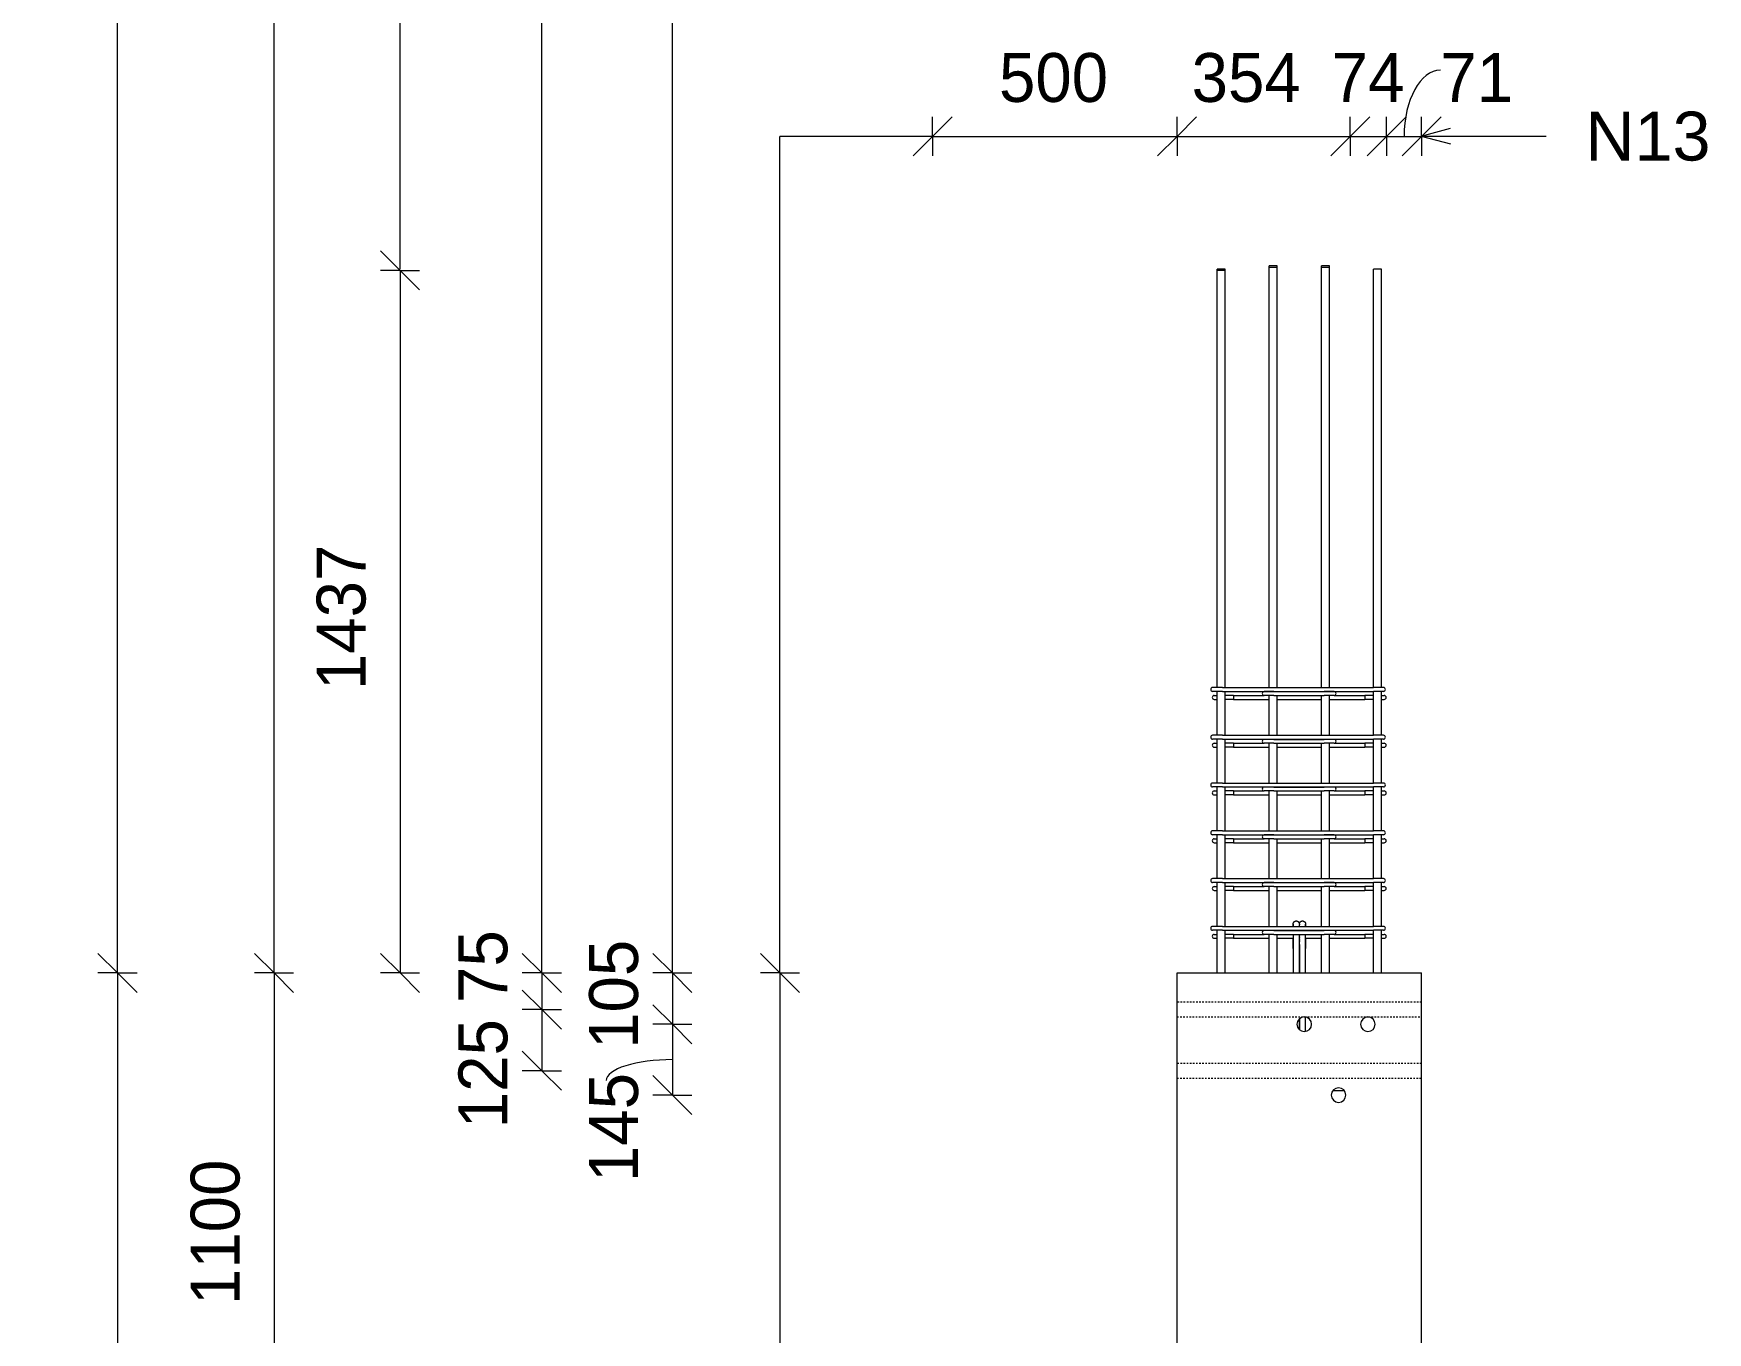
# Model space of a CAD drawing. Header units: millimetres. Extents: x -5792 to 12184, y -1888 to 8188.
# Drawn here: x -283 to 3141, y 2304 to 4962 of the extents above; entities that cross this region are included whole.
import ezdxf

# ---------------------------------------------------------------- set-up
doc = ezdxf.new("R2010")
doc.units = ezdxf.units.MM
doc.linetypes.add('Dash', pattern=[6.36, 3.18, -3.18])
for name, color, linetype, lineweight in [('A-ANNO-DIMS', 211, 'Continuous', 9), ('A-ANNO-DIMS-40', 211, 'Continuous', 9), ('A-DETL-THIN', 151, 'Continuous', 18), ('A-GENM', 13, 'Continuous', 18), ('G-ANNO-TEXT', 231, 'Continuous', 9), ('S-COLS', 52, 'Continuous', 18), ('S-COLS-HDLN', 52, 'Dash', 18), ('S-RBAR', 171, 'Continuous', 18)]:
    doc.layers.add(name, color=color, linetype=linetype, lineweight=lineweight)
doc.styles.add('Arial_1', font='arial.ttf', dxfattribs={"height": 100})
doc.styles.add('Nirmala UI Semilight', font='NirmalaS.ttf', dxfattribs={"height": 100})
doc.dimstyles.new('Arrow_Filled_-_2_5_NI_UI', dxfattribs={"dimscale": 304.8, "dimtxt": 104.736395, "dimasz": 0.262467, "dimexe": 0.131234, "dimexo": 0.0625, "dimgap": 0.131234, "dimtad": 1, "dimdec": 0, "dimzin": 0, "dimdsep": 46, "dimtxsty": 'Nirmala UI Semilight', "dimblk1": 'OBLIQUE', "dimblk2": 'OBLIQUE', "dimsah": 1, "dimcen": 0.09, "dimazin": 0, "dimtfac": 1, "dimtdec": 4, "dimtix": 1, "dimtmove": 0, "dimatfit": 3, "dimfxl": 0.131234, "dimfxlon": 1, "dimtvp": 1, "dimtolj": 1, "dimtzin": 0, "dimarcsym": 2})
doc.dimstyles.new('Arrow_Filled_-_2_5_NI_UI_1', dxfattribs={"dimscale": 304.8, "dimtxt": 104.736395, "dimasz": 0.262467, "dimexe": 0.131234, "dimexo": 0.0625, "dimgap": 0.131234, "dimtad": 1, "dimdec": 0, "dimzin": 0, "dimdsep": 46, "dimtxsty": 'Nirmala UI Semilight', "dimblk1": 'OBLIQUE', "dimblk2": 'OBLIQUE', "dimsah": 1, "dimcen": 0.09, "dimazin": 0, "dimtfac": 1, "dimtdec": 4, "dimtix": 1, "dimtmove": 2, "dimatfit": 3, "dimfxl": 0.131234, "dimfxlon": 1, "dimtvp": 1, "dimtolj": 1, "dimtzin": 0, "dimarcsym": 2})
doc.dimstyles.new('Arrow_Filled_-_2_5_NI_UI_2', dxfattribs={"dimscale": 304.8, "dimtxt": 104.736395, "dimasz": 0.262467, "dimexe": 0.131234, "dimexo": 0.0625, "dimgap": 0.131234, "dimtad": 1, "dimdec": 0, "dimzin": 0, "dimdsep": 46, "dimtxsty": 'Nirmala UI Semilight', "dimblk1": 'OBLIQUE', "dimblk2": 'OBLIQUE', "dimsah": 1, "dimcen": 0.09, "dimazin": 0, "dimtfac": 1, "dimtdec": 4, "dimtix": 1, "dimtmove": 1, "dimatfit": 3, "dimfxl": 0.131234, "dimfxlon": 1, "dimtvp": 1, "dimtolj": 1, "dimtzin": 0, "dimarcsym": 2})

# ---------------------------------------------------------------- blocks, each defined once
blk = doc.blocks.new('12_7Ø_ Lifting Insert_COLUMN - 12_9Ø Lifting insert-1653057-Elevation Right')
at = {"layer": 'A-GENM'}
for p, q in [((6361.3, 3139.3), (6361.3, 3139.4)), ((6361.3, 3138.9), (6361.3, 3139)), ((6361.3, 3138.4), (6361.3, 3138.6)), ((6361.3, 3137.9), (6361.3, 3138)), ((6361.3, 3137.3), (6361.3, 3137.5)), ((6361.3, 3136.6), (6361.3, 3136.8)), ((6361.3, 3135.8), (6361.3, 3136)), ((6361.3, 3118.7), (6361.3, 3118.9)), ((6361.3, 3117.1), (6361.3, 3118.2)), ((6361.3, 3115.4), (6361.3, 3116.6)), ((6348.6, 3090), (6348.6, 3040)), ((6361.3, 3113.6), (6361.3, 3114.8)), ((6361.3, 3111.8), (6361.3, 3113.1)), ((6361.3, 3110), (6361.3, 3111.3)), ((6361.3, 3108.2), (6361.3, 3109.5)), ((6361.3, 3106.3), (6361.3, 3107.6)), ((6361.3, 3104.4), (6361.3, 3105.7)), ((6361.3, 3102.5), (6361.3, 3103.8)), ((6361.3, 3100.5), (6361.3, 3101.9)), ((6361.3, 3098.5), (6361.3, 3099.9)), ((6361.3, 3096.6), (6361.3, 3098)), ((6361.3, 3094.6), (6361.3, 3096)), ((6361.3, 3040), (6361.3, 3090)), ((6361.3, 2924.7), (6361.3, 2945.3))]:
    blk.add_line(p, q, dxfattribs=at)
at = {"layer": 'A-GENM', "flags": 128}
for points in [[(6348.6, 3140), (6348.6, 3140.3), (6348.6, 3140.5), (6348.6, 3140.8), (6348.7, 3141), (6348.7, 3141.3), (6348.8, 3141.5), (6348.8, 3141.8), (6348.9, 3142), (6349, 3142.2), (6349.1, 3142.5), (6349.2, 3142.7), (6349.3, 3142.9), (6349.4, 3143.2), (6349.6, 3143.4), (6349.7, 3143.6), (6349.9, 3143.8), (6350, 3144), (6350.2, 3144.2), (6350.3, 3144.4), (6350.5, 3144.6), (6350.7, 3144.7), (6350.9, 3144.9), (6351.1, 3145.1), (6351.3, 3145.2), (6351.5, 3145.3), (6351.7, 3145.5), (6352, 3145.6), (6352.2, 3145.7), (6352.4, 3145.8), (6352.6, 3145.9), (6352.9, 3146), (6353.1, 3146.1), (6353.4, 3146.2), (6353.6, 3146.2), (6353.9, 3146.3), (6354.1, 3146.3), (6354.4, 3146.3), (6354.6, 3146.3), (6354.9, 3146.3), (6355.1, 3146.3), (6355.4, 3146.3), (6355.6, 3146.3), (6355.9, 3146.3), (6356.1, 3146.2), (6356.4, 3146.2), (6356.6, 3146.1), (6356.9, 3146), (6357.1, 3146), (6357.4, 3145.9), (6357.6, 3145.8), (6357.8, 3145.7), (6358, 3145.5), (6358.3, 3145.4), (6358.5, 3145.3), (6358.7, 3145.1), (6358.9, 3145), (6359.1, 3144.8), (6359.3, 3144.6), (6359.5, 3144.5), (6359.6, 3144.3), (6359.8, 3144.1), (6360, 3143.9), (6360.1, 3143.7), (6360.3, 3143.5), (6360.4, 3143.3), (6360.5, 3143.1), (6360.6, 3142.8), (6360.7, 3142.6), (6360.8, 3142.4), (6360.9, 3142.1), (6361, 3141.9), (6361.1, 3141.6), (6361.1, 3141.4), (6361.2, 3141.1), (6361.2, 3140.9), (6361.3, 3140.6), (6361.3, 3140.4), (6361.3, 3140.1), (6361.3, 3140)], [(6348.6, 3135.2), (6348.6, 3135.8), (6348.6, 3136.6), (6348.6, 3137.3), (6348.6, 3137.9), (6348.6, 3138.4), (6348.6, 3138.9), (6348.6, 3139.3), (6348.6, 3139.6), (6348.6, 3139.8), (6348.6, 3139.9), (6348.6, 3140), (6348.6, 3140)], [(6348.6, 3140), (6348.6, 3140), (6348.6, 3139.8), (6348.6, 3139.6), (6348.6, 3139.4), (6348.6, 3139), (6348.6, 3138.6), (6348.6, 3138.1), (6348.6, 3137.5), (6348.6, 3136.8), (6348.6, 3136.1), (6348.6, 3135.2)], [(6348.6, 3118.7), (6348.6, 3117), (6348.6, 3115.3), (6348.6, 3113.6), (6348.6, 3111.8), (6348.6, 3110), (6348.6, 3108.1), (6348.6, 3106.2), (6348.6, 3104.3), (6348.6, 3102.4), (6348.6, 3100.5), (6348.6, 3098.5), (6348.6, 3096.5), (6348.6, 3094.5), (6348.6, 3092.5), (6348.6, 3090.5), (6348.6, 3090)], [(6361.3, 3139.6), (6361.3, 3139.8), (6361.3, 3139.9)], [(6348.6, 3090), (6348.6, 3092), (6348.6, 3094), (6348.6, 3096), (6348.6, 3098), (6348.6, 3099.9), (6348.6, 3101.9), (6348.6, 3103.8), (6348.6, 3105.7), (6348.6, 3107.6), (6348.6, 3109.5), (6348.6, 3110.9)], [(6361.3, 3090), (6361.3, 3092), (6361.3, 3094)]]:
    blk.add_lwpolyline(points, dxfattribs=at)
blk = doc.blocks.new('12_7Ø_ Lifting Insert_COLUMN - 12_9Ø Lifting insert-1653171-Elevation Right')
at = {"layer": 'A-GENM'}
for p, q in [((6361.3, 3140), (6361.3, 3140)), ((6361.3, 3139.6), (6361.3, 3139.4)), ((6361.3, 3139.3), (6361.3, 3139)), ((6361.3, 3138.9), (6361.3, 3138.6)), ((6361.3, 3138.4), (6361.3, 3138.1)), ((6361.3, 3137.9), (6361.3, 3137.5)), ((6361.3, 3137.3), (6361.3, 3136.8)), ((6361.3, 3136.6), (6361.3, 3136.1)), ((6361.3, 3135.8), (6361.3, 3135.2)), ((6361.3, 3118.7), (6361.3, 3118.3)), ((6361.3, 3117), (6361.3, 3116.6)), ((6361.3, 3115.3), (6361.3, 3114.9)), ((6361.3, 3113.6), (6361.3, 3113.1)), ((6361.3, 3111.8), (6361.3, 3111.3)), ((6361.3, 3110), (6361.3, 3109.5)), ((6361.3, 3108.1), (6361.3, 3107.7)), ((6361.3, 3106.2), (6361.3, 3105.8)), ((6361.3, 3104.3), (6361.3, 3103.9)), ((6361.3, 3102.4), (6361.3, 3101.9)), ((6361.3, 3100.5), (6361.3, 3100)), ((6361.3, 3098.5), (6361.3, 3098)), ((6361.3, 3090), (6361.3, 3040)), ((6374, 3040), (6374, 3090)), ((6361.3, 2945.3), (6361.3, 2924.7)), ((6374, 2920.7), (6374, 2949.3))]:
    blk.add_line(p, q, dxfattribs=at)
at = {"layer": 'A-GENM', "flags": 128}
for points in [[(6361.3, 3140), (6361.3, 3140.3), (6361.3, 3140.5), (6361.3, 3140.8), (6361.4, 3141), (6361.4, 3141.3), (6361.5, 3141.5), (6361.5, 3141.8), (6361.6, 3142), (6361.7, 3142.2), (6361.8, 3142.5), (6361.9, 3142.7), (6362, 3142.9), (6362.1, 3143.2), (6362.3, 3143.4), (6362.4, 3143.6), (6362.6, 3143.8), (6362.7, 3144), (6362.9, 3144.2), (6363, 3144.4), (6363.2, 3144.6), (6363.4, 3144.7), (6363.6, 3144.9), (6363.8, 3145.1), (6364, 3145.2), (6364.2, 3145.3), (6364.4, 3145.5), (6364.7, 3145.6), (6364.9, 3145.7), (6365.1, 3145.8), (6365.3, 3145.9), (6365.6, 3146), (6365.8, 3146.1), (6366.1, 3146.2), (6366.3, 3146.2), (6366.6, 3146.3), (6366.8, 3146.3), (6367.1, 3146.3), (6367.3, 3146.3), (6367.6, 3146.3), (6367.8, 3146.3), (6368.1, 3146.3), (6368.3, 3146.3), (6368.6, 3146.3), (6368.8, 3146.2), (6369.1, 3146.2), (6369.3, 3146.1), (6369.6, 3146), (6369.8, 3146), (6370.1, 3145.9), (6370.3, 3145.8), (6370.5, 3145.7), (6370.7, 3145.5), (6371, 3145.4), (6371.2, 3145.3), (6371.4, 3145.1), (6371.6, 3145), (6371.8, 3144.8), (6372, 3144.6), (6372.2, 3144.5), (6372.3, 3144.3), (6372.5, 3144.1), (6372.7, 3143.9), (6372.8, 3143.7), (6373, 3143.5), (6373.1, 3143.3), (6373.2, 3143.1), (6373.3, 3142.8), (6373.4, 3142.6), (6373.5, 3142.4), (6373.6, 3142.1), (6373.7, 3141.9), (6373.8, 3141.6), (6373.8, 3141.4), (6373.9, 3141.1), (6373.9, 3140.9), (6374, 3140.6), (6374, 3140.4), (6374, 3140.1), (6374, 3140)], [(6361.3, 3139.9), (6361.3, 3140), (6361.3, 3140)], [(6374, 3135.2), (6374, 3135.8), (6374, 3136.6), (6374, 3137.3), (6374, 3137.9), (6374, 3138.4), (6374, 3138.9), (6374, 3139.3), (6374, 3139.6), (6374, 3139.8), (6374, 3139.9), (6374, 3140), (6374, 3140)], [(6374, 3140), (6374, 3140), (6374, 3139.8), (6374, 3139.6), (6374, 3139.4), (6374, 3139), (6374, 3138.6), (6374, 3138.1), (6374, 3137.5), (6374, 3136.8), (6374, 3136.1), (6374, 3135.2)], [(6374, 3090), (6374, 3092), (6374, 3094), (6374, 3096), (6374, 3098), (6374, 3099.9), (6374, 3101.9), (6374, 3103.8), (6374, 3105.7), (6374, 3107.6), (6374, 3109.5), (6374, 3111.3), (6374, 3113.1), (6374, 3114.8), (6374, 3116.6), (6374, 3118.2), (6374, 3118.9)], [(6361.3, 3096.5), (6361.3, 3094.5), (6361.3, 3092.5), (6361.3, 3090.5), (6361.3, 3090)], [(6374, 3110.9), (6374, 3110), (6374, 3108.1), (6374, 3106.2), (6374, 3104.3), (6374, 3102.4), (6374, 3100.5), (6374, 3098.5), (6374, 3096.5), (6374, 3094.5), (6374, 3092.5), (6374, 3090.5), (6374, 3090)]]:
    blk.add_lwpolyline(points, dxfattribs=at)
blk = doc.blocks.new('DIMBLOCK41-Elevation Right')
at = {"layer": 'A-ANNO-DIMS-40'}
for p, q in [((-111, 3040), (-151, 3080)), ((-111, 3040), (-151, 3040)), ((-111, 3040), (-111, -1395)), ((-111, 3040), (-71, 3000)), ((-111, 3040), (-71, 3040)), ((-111, -1395), (-151, -1355)), ((-111, -1395), (-151, -1395)), ((-111, -1395), (-71, -1435)), ((-111, -1395), (-71, -1395))]:
    blk.add_line(p, q, dxfattribs=at)
at = {"layer": 'A-ANNO-DIMS-40', "color": 0, "insert": (-281.5, 668.3), "char_height": 100, "width": 370.196, "attachment_point": 1, "rotation": 90, "line_spacing_factor": 1.142579, "style": 'Nirmala UI Semilight'}
blk.add_mtext('4435', dxfattribs=at)
blk = doc.blocks.new('_Oblique')
at = {"color": 0, "linetype": 'ByBlock', "lineweight": -2}
blk.add_line((-0.5, -0.5), (0.5, 0.5), dxfattribs=at)
blk = doc.blocks.new('DIMBLOCK42-Elevation Right')
at = {"layer": 'A-ANNO-DIMS-40'}
for p, q in [((209, 3040), (169, 3080)), ((209, 3040), (169, 3040)), ((209, 3040), (209, 1940)), ((209, 3040), (249, 3000)), ((209, 3040), (249, 3040)), ((209, 1940), (169, 1980)), ((209, 1940), (169, 1940)), ((209, 1940), (249, 1900)), ((209, 1940), (249, 1940))]:
    blk.add_line(p, q, dxfattribs=at)
at = {"layer": 'A-ANNO-DIMS-40', "color": 0, "insert": (38.5, 2360.5), "char_height": 100, "width": 310.781, "attachment_point": 1, "rotation": 90, "line_spacing_factor": 1.142579, "style": 'Nirmala UI Semilight'}
blk.add_mtext('1100', dxfattribs=at)
blk = doc.blocks.new('DIMBLOCK55-Elevation Right')
at = {"layer": 'A-ANNO-DIMS-40'}
for p, q in [((756.7, 3040), (716.7, 3080)), ((756.7, 3040), (716.7, 3040)), ((756.7, 3040), (756.7, 2964.8)), ((756.7, 3040), (796.7, 3000)), ((756.7, 3040), (796.7, 3040)), ((756.7, 2964.8), (716.7, 3004.8)), ((756.7, 2964.8), (716.7, 2964.8)), ((756.7, 2964.8), (796.7, 2924.8)), ((756.7, 2964.8), (796.7, 2964.8))]:
    blk.add_line(p, q, dxfattribs=at)
at = {"layer": 'A-ANNO-DIMS-40', "color": 0, "insert": (586.2, 2978.6), "char_height": 100, "width": 178.242, "attachment_point": 1, "rotation": 90, "line_spacing_factor": 1.142579, "style": 'Nirmala UI Semilight'}
blk.add_mtext('75', dxfattribs=at)
blk = doc.blocks.new('DIMBLOCK56-Elevation Right')
at = {"layer": 'A-ANNO-DIMS-40'}
for p, q in [((756.7, 2964.8), (716.7, 3004.8)), ((756.7, 2964.8), (716.7, 2964.8)), ((756.7, 2964.8), (756.7, 2839.8)), ((756.7, 2964.8), (796.7, 2924.8)), ((756.7, 2964.8), (796.7, 2964.8)), ((756.7, 2839.8), (716.7, 2879.8)), ((756.7, 2839.8), (716.7, 2839.8)), ((756.7, 2839.8), (796.7, 2799.8)), ((756.7, 2839.8), (796.7, 2839.8))]:
    blk.add_line(p, q, dxfattribs=at)
at = {"layer": 'A-ANNO-DIMS-40', "color": 0, "insert": (586.2, 2722.3), "char_height": 100, "width": 246.797, "attachment_point": 1, "rotation": 90, "line_spacing_factor": 1.142579, "style": 'Nirmala UI Semilight'}
blk.add_mtext('125', dxfattribs=at)
blk = doc.blocks.new('DIMBLOCK57-Elevation Right')
at = {"layer": 'A-ANNO-DIMS-40'}
for p, q in [((1023.9, 3040), (983.9, 3080)), ((1023.9, 3040), (983.9, 3040)), ((1023.9, 3040), (1023.9, 2935)), ((1023.9, 3040), (1063.9, 3000)), ((1023.9, 3040), (1063.9, 3040)), ((1023.9, 2935), (983.9, 2975)), ((1023.9, 2935), (983.9, 2935)), ((1023.9, 2935), (1063.9, 2895)), ((1023.9, 2935), (1063.9, 2935))]:
    blk.add_line(p, q, dxfattribs=at)
at = {"layer": 'A-ANNO-DIMS-40', "color": 0, "insert": (853.5, 2884.7), "char_height": 100, "width": 246.797, "attachment_point": 1, "rotation": 90, "line_spacing_factor": 1.142579, "style": 'Nirmala UI Semilight'}
blk.add_mtext('105', dxfattribs=at)
blk = doc.blocks.new('DIMBLOCK58-Elevation Right')
at = {"layer": 'A-ANNO-DIMS-40'}
for p, q in [((1023.9, 2935), (983.9, 2975)), ((1023.9, 2935), (983.9, 2935)), ((1023.9, 2935), (1023.9, 2790)), ((1023.9, 2935), (1063.9, 2895)), ((1023.9, 2935), (1063.9, 2935)), ((1023.9, 2790), (983.9, 2830)), ((1023.9, 2790), (983.9, 2790)), ((1023.9, 2790), (1063.9, 2750)), ((1023.9, 2790), (1063.9, 2790))]:
    blk.add_line(p, q, dxfattribs=at)
blk.add_ellipse((1023.9, 2819.7), major_axis=(135.2, 0), ratio=0.316681, start_param=1.570796, end_param=3.141593, dxfattribs=at)
at = {"layer": 'A-ANNO-DIMS-40', "color": 0, "insert": (853.5, 2612.1), "char_height": 100, "width": 249.082, "attachment_point": 1, "rotation": 90, "line_spacing_factor": 1.142579, "style": 'Nirmala UI Semilight'}
blk.add_mtext('145', dxfattribs=at)
blk = doc.blocks.new('DIMBLOCK67-Elevation Right')
at = {"layer": 'A-ANNO-DIMS-40'}
for p, q in [((466.7, 4477.3), (426.7, 4517.3)), ((466.7, 4477.3), (426.7, 4477.3)), ((466.7, 4477.3), (466.7, 3040)), ((466.7, 4477.3), (506.7, 4437.3)), ((466.7, 4477.3), (506.7, 4477.3)), ((466.7, 3040), (426.7, 3080)), ((466.7, 3040), (426.7, 3040)), ((466.7, 3040), (506.7, 3000)), ((466.7, 3040), (506.7, 3040))]:
    blk.add_line(p, q, dxfattribs=at)
at = {"layer": 'A-ANNO-DIMS-40', "color": 0, "insert": (296.2, 3618.7), "char_height": 100, "width": 335.918, "attachment_point": 1, "rotation": 90, "line_spacing_factor": 1.142579, "style": 'Nirmala UI Semilight'}
blk.add_mtext('1437', dxfattribs=at)
blk = doc.blocks.new('DIMBLOCK68-Elevation Right')
at = {"layer": 'A-ANNO-DIMS-40'}
for p, q in [((1556.1, 4751.6), (1596.1, 4791.6)), ((1556.1, 4751.6), (1556.1, 4791.6)), ((2056.1, 4751.6), (2096.1, 4791.6)), ((2056.1, 4751.6), (2056.1, 4791.6)), ((1556.1, 4751.6), (1516.1, 4711.6)), ((1556.1, 4751.6), (2056.1, 4751.6)), ((1556.1, 4751.6), (1556.1, 4711.6)), ((2056.1, 4751.6), (2016.1, 4711.6)), ((2056.1, 4751.6), (2056.1, 4711.6))]:
    blk.add_line(p, q, dxfattribs=at)
at = {"layer": 'A-ANNO-DIMS-40', "color": 0, "insert": (1691.8, 4922.1), "char_height": 100, "width": 274.219, "attachment_point": 1, "line_spacing_factor": 1.142579, "style": 'Nirmala UI Semilight'}
blk.add_mtext('500', dxfattribs=at)
blk = doc.blocks.new('DIMBLOCK69-Elevation Right')
at = {"layer": 'A-ANNO-DIMS-40'}
for p, q in [((2056.1, 4751.6), (2096.1, 4791.6)), ((2056.1, 4751.6), (2056.1, 4791.6)), ((2410.4, 4751.6), (2450.4, 4791.6)), ((2410.4, 4751.6), (2410.4, 4791.6)), ((2056.1, 4751.6), (2016.1, 4711.6)), ((2056.1, 4751.6), (2410.4, 4751.6)), ((2056.1, 4751.6), (2056.1, 4711.6)), ((2410.4, 4751.6), (2370.4, 4711.6)), ((2410.4, 4751.6), (2410.4, 4711.6))]:
    blk.add_line(p, q, dxfattribs=at)
at = {"layer": 'A-ANNO-DIMS-40', "color": 0, "insert": (2085.8, 4922.1), "char_height": 100, "width": 276.504, "attachment_point": 1, "line_spacing_factor": 1.142579, "style": 'Nirmala UI Semilight'}
blk.add_mtext('354', dxfattribs=at)
blk = doc.blocks.new('DIMBLOCK70-Elevation Right')
at = {"layer": 'A-ANNO-DIMS-40'}
for p, q in [((2410.4, 4751.6), (2450.4, 4791.6)), ((2410.4, 4751.6), (2410.4, 4791.6)), ((2484.7, 4751.6), (2524.7, 4791.6)), ((2484.7, 4751.6), (2484.7, 4791.6)), ((2410.4, 4751.6), (2370.4, 4711.6)), ((2410.4, 4751.6), (2484.7, 4751.6)), ((2410.4, 4751.6), (2410.4, 4711.6)), ((2484.7, 4751.6), (2444.7, 4711.6)), ((2484.7, 4751.6), (2484.7, 4711.6))]:
    blk.add_line(p, q, dxfattribs=at)
at = {"layer": 'A-ANNO-DIMS-40', "color": 0, "insert": (2372.3, 4922.1), "char_height": 100, "width": 180.527, "attachment_point": 1, "line_spacing_factor": 1.142579, "style": 'Nirmala UI Semilight'}
blk.add_mtext('74', dxfattribs=at)
blk = doc.blocks.new('DIMBLOCK71-Elevation Right')
at = {"layer": 'A-ANNO-DIMS-40'}
for p, q in [((2484.7, 4751.6), (2524.7, 4791.6)), ((2484.7, 4751.6), (2484.7, 4791.6)), ((2556.1, 4751.6), (2596.1, 4791.6)), ((2556.1, 4751.6), (2556.1, 4791.6)), ((2484.7, 4751.6), (2444.7, 4711.6)), ((2484.7, 4751.6), (2556.1, 4751.6)), ((2484.7, 4751.6), (2484.7, 4711.6)), ((2556.1, 4751.6), (2516.1, 4711.6)), ((2556.1, 4751.6), (2556.1, 4711.6))]:
    blk.add_line(p, q, dxfattribs=at)
blk.add_ellipse((2594.5, 4751.6), major_axis=(0, 135.2), ratio=0.548152, start_param=0, end_param=1.570796, dxfattribs=at)
at = {"layer": 'A-ANNO-DIMS-40', "color": 0, "insert": (2594.5, 4922.1), "char_height": 100, "width": 150.82, "attachment_point": 1, "line_spacing_factor": 1.142579, "style": 'Nirmala UI Semilight'}
blk.add_mtext('71', dxfattribs=at)
blk = doc.blocks.new('DIMBLOCK72-Elevation Right')
at = {"layer": 'A-ANNO-DIMS-40'}
for p, q in [((1243.9, 3040), (1203.9, 3080)), ((1243.9, 3040), (1203.9, 3040)), ((1243.9, 3040), (1243.9, -375)), ((1243.9, 3040), (1283.9, 3000)), ((1243.9, 3040), (1283.9, 3040)), ((1243.9, -375), (1203.9, -335)), ((1243.9, -375), (1203.9, -375)), ((1243.9, -375), (1283.9, -415)), ((1243.9, -375), (1283.9, -375))]:
    blk.add_line(p, q, dxfattribs=at)
at = {"layer": 'A-ANNO-DIMS-40', "color": 0, "insert": (1073.5, 1190.6), "char_height": 100, "width": 340.488, "attachment_point": 1, "rotation": 90, "line_spacing_factor": 1.142579, "style": 'Nirmala UI Semilight'}
blk.add_mtext('3415', dxfattribs=at)

msp = doc.modelspace()

# ---------------------------------------------------------------- linework, layer by layer
at = {"layer": 'A-DETL-THIN'}
for p, q in [((-111, 3040), (-111, 6324.1)), ((209, 3040), (209, 6054.1)), ((466.7, 4480), (466.7, 5734.1)), ((756.7, 3040), (756.7, 5321.6)), ((1023.9, 3040), (1023.9, 5051.6)), ((1243.9, 3040), (1243.9, 4751.6)), ((1556.1, 4751.6), (1243.9, 4751.6))]:
    msp.add_line(p, q, dxfattribs=at)
at = {"layer": 'G-ANNO-TEXT', "color": 7}
for q in [(2615.6, 4768.3), (2615.6, 4736.1), (2810.9, 4752.2)]:
    msp.add_line((2555.6, 4752.2), q, dxfattribs=at)
at = {"layer": 'S-COLS'}
for p, q in [((2056.1, 3040), (2556.1, 3040)), ((2056.1, -340), (2056.1, 3040)), ((2556.1, -340), (2556.1, 3040)), ((2315.7, 2949.8), (2316.9, 2949.8)), ((2445.7, 2949.8), (2446.9, 2949.8))]:
    msp.add_line(p, q, dxfattribs=at)
for centre, start, end in [((2316.3, 2935), 0, 180), ((2446.3, 2935), 0, 180), ((2316.3, 2935), 180, 0), ((2446.3, 2935), 180, 0), ((2386.3, 2790), 0, 180), ((2386.3, 2790), 180, 0)]:
    msp.add_arc(centre, 15, start, end, dxfattribs=at)
at = {"layer": 'S-COLS-HDLN'}
for p, q in [((2556, 2979.8), (2056.1, 2979.8)), ((2556.1, 2979.8), (2056.1, 2979.8)), ((2056.1, 2949.8), (2315.5, 2949.8)), ((2056.1, 2949.8), (2315.3, 2949.8)), ((2315.9, 2949.8), (2316.7, 2949.8)), ((2317.1, 2949.8), (2445.5, 2949.8)), ((2317.3, 2949.8), (2445.3, 2949.8)), ((2445.9, 2949.8), (2446.7, 2949.8)), ((2447.1, 2949.8), (2556, 2949.8)), ((2447.3, 2949.8), (2556.1, 2949.8)), ((2556, 2854.8), (2056.1, 2854.8)), ((2056.1, 2824.8), (2556, 2824.8))]:
    msp.add_line(p, q, dxfattribs=at)
at = {"layer": 'S-RBAR'}
for p, q in [((2260.7, 4486.4), (2244.7, 4486.4)), ((2244.7, 4483.6), (2244.7, 4486.4)), ((2260.7, 4483.6), (2260.7, 4486.4)), ((2367.5, 4486.4), (2351.5, 4486.4)), ((2351.5, 4483.6), (2351.5, 4486.4)), ((2367.5, 4483.6), (2367.5, 4486.4)), ((2154.1, 4480), (2138.1, 4480)), ((2138.1, 4477.3), (2138.1, 4480)), ((2154.1, 4477.3), (2138.1, 4477.3)), ((2138.1, 3624), (2138.1, 4477.3)), ((2154.1, 4477.3), (2154.1, 4480)), ((2154.1, 3624), (2154.1, 4477.3)), ((2260.7, 4483.6), (2244.7, 4483.6)), ((2244.7, 3624), (2244.7, 4483.6)), ((2260.7, 3624), (2260.7, 4483.6)), ((2367.5, 4483.6), (2351.5, 4483.6)), ((2351.5, 3624), (2351.5, 4483.6)), ((2367.5, 3624), (2367.5, 4483.6)), ((2474.1, 4480.2), (2458.1, 4480.2)), ((2458.1, 3624), (2458.1, 4480.2)), ((2474.1, 3624), (2474.1, 4480.2)), ((2148.8, 3624), (2128.8, 3624)), ((2148.8, 3616), (2128.8, 3616)), ((2131.9, 3607.6), (2137.8, 3607.6)), ((2131.9, 3599.6), (2137.8, 3599.6)), ((2138.1, 3526.2), (2138.1, 3616)), ((2148.8, 3624), (2458.1, 3624)), ((2148.8, 3616), (2458.1, 3616)), ((2154.1, 3526.2), (2154.1, 3616)), ((2171.7, 3607.6), (2154.1, 3607.6)), ((2171.7, 3599.6), (2154.1, 3599.6)), ((2171.7, 3607.6), (2171.7, 3599.6)), ((2171.7, 3607.6), (2233.8, 3607.6)), ((2171.7, 3599.6), (2244.7, 3599.6)), ((2254.2, 3615.6), (2234.2, 3615.6)), ((2254.2, 3607.6), (2234.2, 3607.6)), ((2244.7, 3526.2), (2244.7, 3607.6)), ((2254.2, 3615.6), (2357.1, 3615.6)), ((2254.2, 3607.6), (2357.1, 3607.6)), ((2260.7, 3526.2), (2260.7, 3607.6)), ((2260.7, 3599.6), (2351.5, 3599.6)), ((2351.5, 3526.2), (2351.5, 3607.6)), ((2377.1, 3615.6), (2357.1, 3615.6)), ((2377.1, 3607.6), (2357.1, 3607.6)), ((2367.5, 3526.2), (2367.5, 3607.6)), ((2367.5, 3599.6), (2439.9, 3599.6)), ((2377.5, 3607.6), (2439.9, 3607.6)), ((2458, 3607.6), (2439.9, 3607.6)), ((2439.9, 3607.6), (2439.9, 3599.6)), ((2458, 3599.6), (2439.9, 3599.6)), ((2478.1, 3624), (2458.1, 3624)), ((2478.1, 3616), (2458.1, 3616)), ((2458.1, 3526.2), (2458.1, 3616)), ((2474.1, 3526.2), (2474.1, 3616)), ((2474.1, 3599.6), (2479.7, 3599.6)), ((2474.2, 3607.6), (2479.7, 3607.6)), ((2148.8, 3526.2), (2128.8, 3526.2)), ((2148.8, 3518.2), (2128.8, 3518.2)), ((2131.9, 3509.9), (2137.8, 3509.9)), ((2131.9, 3501.9), (2137.8, 3501.9)), ((2138.1, 3428.5), (2138.1, 3518.2)), ((2148.8, 3526.2), (2458.1, 3526.2)), ((2148.8, 3518.2), (2458.1, 3518.2)), ((2154.1, 3428.5), (2154.1, 3518.2)), ((2171.7, 3509.9), (2154.1, 3509.9)), ((2171.7, 3501.9), (2154.1, 3501.9)), ((2171.7, 3509.9), (2171.7, 3501.9)), ((2171.7, 3509.9), (2233.8, 3509.9)), ((2171.7, 3501.9), (2244.7, 3501.9)), ((2254.2, 3517.9), (2234.2, 3517.9)), ((2254.2, 3509.9), (2234.2, 3509.9)), ((2244.7, 3428.5), (2244.7, 3509.9)), ((2254.2, 3517.9), (2357.1, 3517.9)), ((2254.2, 3509.9), (2357.1, 3509.9)), ((2260.7, 3428.5), (2260.7, 3509.9)), ((2260.7, 3501.9), (2351.5, 3501.9)), ((2351.5, 3428.5), (2351.5, 3509.9)), ((2377.1, 3517.9), (2357.1, 3517.9)), ((2377.1, 3509.9), (2357.1, 3509.9)), ((2367.5, 3428.5), (2367.5, 3509.9)), ((2367.5, 3501.9), (2439.9, 3501.9)), ((2377.5, 3509.9), (2439.9, 3509.9)), ((2458.1, 3509.9), (2439.9, 3509.9)), ((2439.9, 3509.9), (2439.9, 3501.9)), ((2458.1, 3501.9), (2439.9, 3501.9)), ((2478.1, 3526.2), (2458.1, 3526.2)), ((2478.1, 3518.2), (2458.1, 3518.2)), ((2458.1, 3428.5), (2458.1, 3518.2)), ((2474.1, 3428.5), (2474.1, 3518.2)), ((2474.1, 3501.9), (2479.7, 3501.9)), ((2474.2, 3509.9), (2479.7, 3509.9)), ((2148.8, 3428.5), (2128.8, 3428.5)), ((2148.8, 3428.5), (2458.1, 3428.5)), ((2478.1, 3428.5), (2458.1, 3428.5)), ((2148.8, 3420.5), (2128.8, 3420.5)), ((2131.9, 3412.2), (2137.8, 3412.2)), ((2131.9, 3404.2), (2137.8, 3404.2)), ((2138.1, 3330.7), (2138.1, 3420.5)), ((2148.8, 3420.5), (2458.1, 3420.5)), ((2154.1, 3330.7), (2154.1, 3420.5)), ((2171.7, 3412.2), (2154.1, 3412.2)), ((2171.7, 3404.2), (2154.1, 3404.2)), ((2171.7, 3412.2), (2171.7, 3404.2)), ((2171.7, 3412.2), (2233.8, 3412.2)), ((2171.7, 3404.2), (2244.7, 3404.2)), ((2254.2, 3420.2), (2234.2, 3420.2)), ((2254.2, 3412.2), (2234.2, 3412.2)), ((2244.7, 3330.7), (2244.7, 3412.2)), ((2254.2, 3420.2), (2357.1, 3420.2)), ((2254.2, 3412.2), (2357.1, 3412.2)), ((2260.7, 3330.7), (2260.7, 3412.2)), ((2260.7, 3404.2), (2351.5, 3404.2)), ((2351.5, 3330.7), (2351.5, 3412.2)), ((2377.1, 3420.2), (2357.1, 3420.2)), ((2377.1, 3412.2), (2357.1, 3412.2)), ((2367.5, 3330.7), (2367.5, 3412.2)), ((2367.5, 3404.2), (2439.9, 3404.2)), ((2377.5, 3412.2), (2439.9, 3412.2)), ((2458.1, 3412.2), (2439.9, 3412.2)), ((2439.9, 3412.2), (2439.9, 3404.2)), ((2458.1, 3404.2), (2439.9, 3404.2)), ((2478.1, 3420.5), (2458.1, 3420.5)), ((2458.1, 3330.7), (2458.1, 3420.5)), ((2474.1, 3330.7), (2474.1, 3420.5)), ((2474.1, 3404.2), (2479.7, 3404.2)), ((2474.2, 3412.2), (2479.7, 3412.2)), ((2148.8, 3330.7), (2128.8, 3330.7)), ((2148.8, 3322.7), (2128.8, 3322.7)), ((2138.1, 3233), (2138.1, 3322.7)), ((2148.8, 3330.7), (2458.1, 3330.7)), ((2148.8, 3322.7), (2458.1, 3322.7)), ((2154.1, 3233), (2154.1, 3322.7)), ((2254.2, 3322.4), (2234.2, 3322.4)), ((2254.2, 3322.4), (2357.1, 3322.4)), ((2377.1, 3322.4), (2357.1, 3322.4)), ((2478.1, 3330.7), (2458.1, 3330.7)), ((2478.1, 3322.7), (2458.1, 3322.7)), ((2458.1, 3233), (2458.1, 3322.7)), ((2474.1, 3233), (2474.1, 3322.7)), ((2131.9, 3314.4), (2137.8, 3314.4)), ((2131.9, 3306.4), (2137.8, 3306.4)), ((2171.7, 3314.4), (2154.1, 3314.4)), ((2171.7, 3306.4), (2154.1, 3306.4)), ((2171.7, 3314.4), (2171.7, 3306.4)), ((2171.7, 3314.4), (2233.8, 3314.4)), ((2171.7, 3306.4), (2244.7, 3306.4)), ((2254.2, 3314.4), (2234.2, 3314.4)), ((2244.7, 3233), (2244.7, 3314.4)), ((2254.2, 3314.4), (2357.1, 3314.4)), ((2260.7, 3233), (2260.7, 3314.4)), ((2260.7, 3306.4), (2351.5, 3306.4)), ((2351.5, 3233), (2351.5, 3314.4)), ((2377.1, 3314.4), (2357.1, 3314.4)), ((2367.5, 3233), (2367.5, 3314.4)), ((2367.5, 3306.4), (2439.9, 3306.4)), ((2377.5, 3314.4), (2439.9, 3314.4)), ((2458.1, 3314.4), (2439.9, 3314.4)), ((2439.9, 3314.4), (2439.9, 3306.4)), ((2458.1, 3306.4), (2439.9, 3306.4)), ((2474.1, 3306.4), (2479.7, 3306.4)), ((2474.2, 3314.4), (2479.7, 3314.4)), ((2148.8, 3233), (2128.8, 3233)), ((2148.8, 3225), (2128.8, 3225)), ((2138.1, 3135.2), (2138.1, 3225)), ((2148.8, 3233), (2458.1, 3233)), ((2148.8, 3225), (2458.1, 3225)), ((2154.1, 3135.2), (2154.1, 3225)), ((2254.2, 3224.7), (2234.2, 3224.7)), ((2254.2, 3224.7), (2357.1, 3224.7)), ((2377.1, 3224.7), (2357.1, 3224.7)), ((2478.1, 3233), (2458.1, 3233)), ((2478.1, 3225), (2458.1, 3225)), ((2458.1, 3135.2), (2458.1, 3225)), ((2474.1, 3135.2), (2474.1, 3225)), ((2131.9, 3216.7), (2137.8, 3216.7)), ((2131.9, 3208.7), (2137.8, 3208.7)), ((2171.7, 3216.7), (2154.1, 3216.7)), ((2171.7, 3208.7), (2154.1, 3208.7)), ((2171.7, 3216.7), (2171.7, 3208.7)), ((2171.7, 3216.7), (2233.8, 3216.7)), ((2171.7, 3208.7), (2244.7, 3208.7)), ((2254.2, 3216.7), (2234.2, 3216.7)), ((2244.7, 3135.2), (2244.7, 3216.7)), ((2254.2, 3216.7), (2357.1, 3216.7)), ((2260.7, 3135.2), (2260.7, 3216.7)), ((2260.7, 3208.7), (2351.5, 3208.7)), ((2351.5, 3135.2), (2351.5, 3216.7)), ((2377.1, 3216.7), (2357.1, 3216.7)), ((2367.5, 3135.2), (2367.5, 3216.7)), ((2367.5, 3208.7), (2439.9, 3208.7)), ((2377.5, 3216.7), (2439.9, 3216.7)), ((2458.1, 3216.7), (2439.9, 3216.7)), ((2439.9, 3216.7), (2439.9, 3208.7)), ((2458.1, 3208.7), (2439.9, 3208.7)), ((2474.1, 3208.7), (2479.7, 3208.7)), ((2474.2, 3216.7), (2479.7, 3216.7)), ((2148.8, 3135.2), (2128.8, 3135.2)), ((2148.8, 3127.2), (2128.8, 3127.2)), ((2131.9, 3118.9), (2137.8, 3118.9)), ((2138.1, 3040), (2138.1, 3127.2)), ((2148.8, 3135.2), (2458.1, 3135.2)), ((2148.8, 3127.2), (2458.1, 3127.2)), ((2154.1, 3040), (2154.1, 3127.2)), ((2171.7, 3118.9), (2154.1, 3118.9)), ((2171.7, 3118.9), (2171.7, 3110.9)), ((2171.7, 3118.9), (2233.8, 3118.9)), ((2254.2, 3126.9), (2234.2, 3126.9)), ((2254.2, 3118.9), (2234.2, 3118.9)), ((2244.7, 3040), (2244.7, 3118.9)), ((2254.2, 3126.9), (2357.1, 3126.9)), ((2254.2, 3118.9), (2357.1, 3118.9)), ((2260.7, 3040), (2260.7, 3118.9)), ((2351.5, 3040), (2351.5, 3118.9)), ((2377.1, 3126.9), (2357.1, 3126.9)), ((2377.1, 3118.9), (2357.1, 3118.9)), ((2367.5, 3040), (2367.5, 3118.9)), ((2377.5, 3118.9), (2439.9, 3118.9)), ((2458, 3118.9), (2439.9, 3118.9)), ((2439.9, 3118.9), (2439.9, 3110.9)), ((2478.1, 3135.2), (2458.1, 3135.2)), ((2478.1, 3127.2), (2458.1, 3127.2)), ((2458.1, 3040), (2458.1, 3127.2)), ((2474.1, 3040), (2474.1, 3127.2)), ((2474.2, 3118.9), (2479.7, 3118.9)), ((2131.9, 3110.9), (2137.8, 3110.9)), ((2171.7, 3110.9), (2154.1, 3110.9)), ((2171.7, 3110.9), (2244.7, 3110.9)), ((2260.7, 3110.9), (2293.5, 3110.9)), ((2318.9, 3110.9), (2351.5, 3110.9)), ((2367.5, 3110.9), (2439.9, 3110.9)), ((2458, 3110.9), (2439.9, 3110.9)), ((2474.1, 3110.9), (2479.7, 3110.9)), ((2461.2, 2934.8), (2461.1, 2935.7)), ((2375.3, 2799.4), (2397.3, 2799.4))]:
    msp.add_line(p, q, dxfattribs=at)
for centre, start, end in [((2128.8, 3620), 90, 270), ((2131.9, 3603.6), 90, 270), ((2234.2, 3611.6), 90, 270), ((2377.1, 3611.6), 270, 90), ((2478.1, 3620), 270, 90), ((2479.7, 3603.6), 270, 90), ((2128.8, 3522.2), 90, 270), ((2131.9, 3505.9), 90, 270), ((2234.2, 3513.9), 90, 270), ((2377.1, 3513.9), 270, 90), ((2478.1, 3522.2), 270, 90), ((2479.7, 3505.9), 270, 90), ((2128.8, 3424.5), 90, 270), ((2478.1, 3424.5), 270, 90), ((2131.9, 3408.2), 90, 270), ((2234.2, 3416.2), 90, 270), ((2377.1, 3416.2), 270, 90), ((2479.7, 3408.2), 270, 90), ((2128.8, 3326.7), 90, 270), ((2234.2, 3318.4), 90, 270), ((2377.1, 3318.4), 270, 90), ((2478.1, 3326.7), 270, 90), ((2131.9, 3310.4), 90, 270), ((2479.7, 3310.4), 270, 90), ((2128.8, 3229), 90, 270), ((2234.2, 3220.7), 90, 270), ((2377.1, 3220.7), 270, 90), ((2478.1, 3229), 270, 90), ((2131.9, 3212.7), 90, 270), ((2479.7, 3212.7), 270, 90), ((2128.8, 3131.2), 90, 270), ((2131.9, 3114.9), 90, 270), ((2234.2, 3122.9), 90, 270), ((2377.1, 3122.9), 270, 90), ((2478.1, 3131.2), 270, 90), ((2479.7, 3114.9), 270, 90)]:
    msp.add_arc(centre, 4, start, end, dxfattribs=at)

# ---------------------------------------------------------------- block references
at = {"layer": 'A-GENM'}
for name in ['12_7Ø_ Lifting Insert_COLUMN - 12_9Ø Lifting insert-1653057-Elevation Right', '12_7Ø_ Lifting Insert_COLUMN - 12_9Ø Lifting insert-1653171-Elevation Right']:
    msp.add_blockref(name, (-4055.1, 0), dxfattribs=at)

# ---------------------------------------------------------------- texts
at = {"layer": 'G-ANNO-TEXT', "color": 7, "insert": (2890.9, 4802.2), "char_height": 100, "width": 307.848, "attachment_point": 1, "style": 'Arial_1'}
msp.add_mtext('N13', dxfattribs=at)

# ---------------------------------------------------------------- dimensions: what is measured, and where the dimension line sits
at = {"layer": 'A-ANNO-DIMS'}
for base, p1, p2, override, picture, middle in [((2056.1, 4751.6), (1556.1, 4711.6), (2056.1, 4711.6), {"dimpost": '<>', "dimfxl": 500}, 'DIMBLOCK68-Elevation Right', (1806.1, 4843.3)), ((2484.7, 4751.6), (2410.4, 4711.6), (2484.7, 4711.6), {"dimpost": '<>', "dimfxl": 74.224125}, 'DIMBLOCK70-Elevation Right', (2447.6, 4841.6))]:
    dim = msp.add_linear_dim(base=base, p1=p1, p2=p2, dimstyle='Arrow_Filled_-_2_5_NI_UI', override=override, dxfattribs=at)
    dim.commit()
    dim.dimension.update_dxf_attribs({"geometry": picture, "text_midpoint": middle})
for base, p1, p2, dimstyle, override, picture, middle in [((2410.4, 4751.6), (2056.1, 4711.6), (2410.4, 4711.6), 'Arrow_Filled_-_2_5_NI_UI_1', {"dimpost": '<>', "dimfxl": 354.362007}, 'DIMBLOCK69-Elevation Right', (2224, 4855.4)), ((2556.1, 4751.6), (2484.7, 4711.6), (2556.1, 4711.6), 'Arrow_Filled_-_2_5_NI_UI_2', {"dimpost": '<>', "dimfxl": 71.413868}, 'DIMBLOCK71-Elevation Right', (2669.9, 4855.4))]:
    dim = msp.add_linear_dim(base=base, p1=p1, p2=p2, dimstyle=dimstyle, override=override, dxfattribs=at)
    dim.commit()
    dim.dimension.update_dxf_attribs({"geometry": picture, "text_midpoint": middle, "dimtype": 160})
for base, p1, p2, override, picture, middle in [((466.7, 3040), (506.7, 4477.3), (506.7, 3040), {"dimpost": '<>', "dimfxl": 1437.257625}, 'DIMBLOCK67-Elevation Right', (374.7, 3758.6)), ((1023.9, 2935), (1063.9, 3040), (1063.9, 2935), {"dimpost": '<>', "dimfxl": 105}, 'DIMBLOCK57-Elevation Right', (932, 2987.5)), ((-111, -1395), (-71, 3040), (-71, -1395), {"dimpost": '<>', "dimfxl": 4435}, 'DIMBLOCK41-Elevation Right', (-202.7, 822.5)), ((209, 1940), (249, 3040), (249, 1940), {"dimpost": '<>', "dimfxl": 1100}, 'DIMBLOCK42-Elevation Right', (117.1, 2490)), ((1243.9, -375), (1283.9, 3040), (1283.9, -375), {"dimpost": '<>', "dimfxl": 3415}, 'DIMBLOCK72-Elevation Right', (1151.9, 1332.5))]:
    dim = msp.add_linear_dim(base=base, p1=p1, p2=p2, angle=90, dimstyle='Arrow_Filled_-_2_5_NI_UI', override=override, dxfattribs=at)
    dim.commit()
    dim.dimension.update_dxf_attribs({"geometry": picture, "text_midpoint": middle})
for base, p1, p2, dimstyle, override, picture, middle in [((756.7, 2964.8), (796.7, 3040), (796.7, 2964.8), 'Arrow_Filled_-_2_5_NI_UI_1', {"dimpost": '<>', "dimfxl": 75.21932}, 'DIMBLOCK55-Elevation Right', (652.9, 3067.7)), ((756.7, 2839.8), (796.7, 2964.8), (796.7, 2839.8), 'Arrow_Filled_-_2_5_NI_UI_1', {"dimpost": '<>', "dimfxl": 125}, 'DIMBLOCK56-Elevation Right', (652.9, 2845.7)), ((1023.9, 2790), (1063.9, 2935), (1063.9, 2790), 'Arrow_Filled_-_2_5_NI_UI_2', {"dimpost": '<>', "dimfxl": 145}, 'DIMBLOCK58-Elevation Right', (920.1, 2736.7))]:
    dim = msp.add_linear_dim(base=base, p1=p1, p2=p2, angle=90, dimstyle=dimstyle, override=override, dxfattribs=at)
    dim.commit()
    dim.dimension.update_dxf_attribs({"geometry": picture, "text_midpoint": middle, "dimtype": 160, "text_rotation": 90})

doc.saveas('drawing.dxf')
